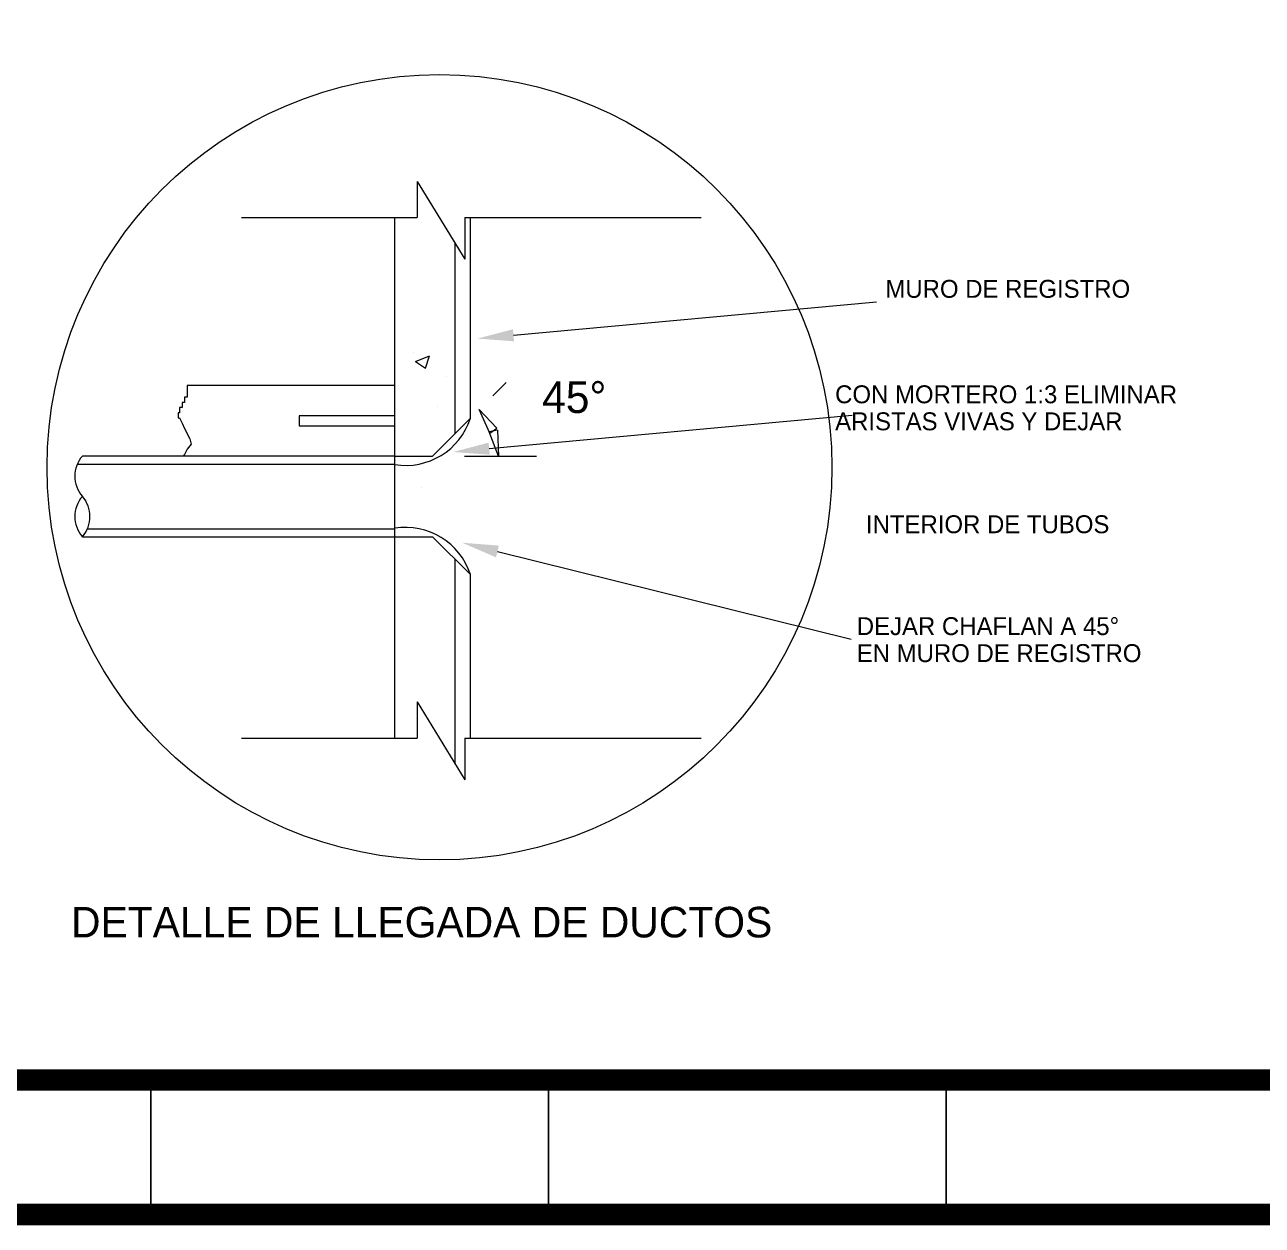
# Model space of a CAD drawing. Header units: centimetres. Extents: x 899 to 15869, y -2964 to 7534.
# Drawn here: x 13950.6 to 14436.8, y 5412.1 to 5883.6 of the extents above; entities that cross this region are included whole.
import ezdxf
from ezdxf.enums import TextEntityAlignment as Align

# ---------------------------------------------------------------- set-up
doc = ezdxf.new("R2010")
doc.units = ezdxf.units.CM
doc.header["$LTSCALE"] = 10
doc.header["$MEASUREMENT"] = 0
doc.layers.get('0').update_dxf_attribs({"linetype": 'CONTINUOUS'})
for name, color, linetype in [('DIM', 7, 'CONTINUOUS'), ('Ductos', 30, 'CONTINUOUS'), ('IND', 7, 'CONTINUOUS'), ('MARCO', 7, 'CONTINUOUS'), ('REGISTRO', 1, 'CONTINUOUS'), ('TEXTOS', 7, 'CONTINUOUS'), ('VARILLAS', 30, 'CONTINUOUS')]:
    doc.layers.add(name, color=color, linetype=linetype)
doc.styles.add('Zurich', font='')
doc.styles.get('Zurich').set_extended_font_data('Zurich Ex BT')

# ---------------------------------------------------------------- blocks, each defined once
blk = doc.blocks.new('_ClosedBlank')
at = {"color": 0, "linetype": 'ByBlock', "lineweight": -2}
for p, q in [((-1, 0.1666666666666667), (0, 0)), ((-1, 0.1666666666666667), (-1, -0.1666666666666667)), ((0, 0), (-1, -0.1666666666666667))]:
    blk.add_line(p, q, dxfattribs=at)
blk = doc.blocks.new('Marco-Reg')
at = {"layer": 'MARCO', "linetype": 'Continuous'}
for p, q in [((14000.07731624774, 5469.167185332697), (14000.07731624774, 5416.352393617139)), ((14156.34077369455, 5469.167185332697), (14156.34077369455, 5416.352393617139)), ((14312.60423114136, 5469.167185332697), (14312.60423114136, 5416.352393617139))]:
    blk.add_line(p, q, dxfattribs=at)
at = {"layer": 'MARCO', "linetype": 'Continuous', "const_width": 8.472746310482176}
blk.add_lwpolyline([(15864.99999999996, 5416.352393617138), (15864.99999999996, 7529.999999999975), (12598.45369922648, 7529.999999999975), (12598.45369922648, 5416.352393617139)], close=True, dxfattribs=at)
at = {"layer": 'MARCO', "linetype": 'Continuous', "const_width": 8.472772340425417}
blk.add_lwpolyline([(15099.29370807506, 5469.167185332697), (12598.45369922648, 5469.167185332697)], dxfattribs=at)

msp = doc.modelspace()

# ---------------------------------------------------------------- linework, layer by layer
at = {"lineweight": 5}
for p, q in [((14123.55058041266, 5807.823468993409), (14123.55058041266, 5791.469102107942)), ((14142.6420489447, 5761.615753761401), (14285.21840585837, 5774.791466488899)), ((14103.28113666231, 5754.973897265797), (14103.28113666231, 5754.973897265797)), ((14104.14830912826, 5751.354649181917), (14109.69408928184, 5753.48347472919)), ((14108.08871168498, 5748.696873687618), (14109.6946870336, 5753.483132215903)), ((14104.14830938572, 5751.354648972851), (14108.08811787886, 5748.697214589525)), ((14116.37724832891, 5745.398136407804), (14116.37724832891, 5745.398136407804)), ((14112.84107962565, 5733.543125702386), (14112.84107962565, 5733.543125702386)), ((14133.09237897106, 5717.084522446205), (14275.66873588523, 5730.260235173703)), ((14013.42449819838, 5714.805498160105), (14012.79512383087, 5714.176549418761)), ((14014.44872328249, 5716.852571970972), (14013.42449819838, 5714.805498160105)), ((14106.31772687487, 5701.936409242967), (14106.31772687487, 5701.936409242967)), ((14114.11731185586, 5682.430882246198), (14114.11731185586, 5682.430882246198)), ((14136.32605178944, 5676.708082385319), (14275.29416537363, 5642.219238341473))]:
    msp.add_line(p, q, dxfattribs=at)
msp.add_circle((14113.55030451535, 5709.782094368736), 154.2034265027558, dxfattribs=at)
for points in [[(14142.42339819918, 5763.981806163107), (14142.86069969022, 5759.249701359758), (14128.44573453508, 5760.303849287909)], [(14132.87372822555, 5719.45057484785), (14133.31102971659, 5714.7184700445), (14118.89606456095, 5715.772617972651)], [(14136.89839361382, 5679.014256045688), (14135.75370996408, 5674.401908724951), (14122.48900982699, 5680.142133333705)]]:
    msp.add_solid(points, dxfattribs=at)
at = {"layer": 'Ductos', "lineweight": 5}
for p, q in [((14134.5214213558, 5737.853014069868), (14139.70918083802, 5743.040773551653)), ((14014.44872328249, 5741.929200336622), (14014.44872328249, 5737.323290716588)), ((14095.99412008585, 5741.898111107458), (14014.44872328249, 5741.898111107458)), ((14012.40026863784, 5733.22914632201), (14011.37604355422, 5733.22914632201)), ((14011.37604355422, 5733.22914632201), (14011.37604355422, 5731.182075738358)), ((14013.42449819838, 5735.27621690566), (14012.40026863784, 5735.27621690566)), ((14012.40026863784, 5735.27621690566), (14012.40026863784, 5733.22914632201)), ((14014.44872328249, 5737.323290716588), (14013.42449819838, 5737.323290716588)), ((14013.42449819838, 5737.323290716588), (14013.42449819838, 5735.27621690566)), ((14011.37604355422, 5731.182075738358), (14010.86392877345, 5731.182075738358)), ((14010.86392877345, 5731.182075738358), (14010.86392877345, 5729.135001927431)), ((14010.86392877345, 5729.135001927431), (14011.37604355422, 5729.135001927431)), ((14011.37604355422, 5729.135001927431), (14012.40026863784, 5727.087931343781)), ((14095.99412008585, 5730.017441812338), (14058.37200065151, 5730.017441812338)), ((14058.37200065151, 5730.017441812338), (14058.37200065151, 5726.057218713944)), ((14110.84495670532, 5714.176549418761), (14125.69579332378, 5729.027386037723)), ((14012.40026863784, 5727.087931343781), (14013.42449819838, 5725.040857532915)), ((14013.42449819838, 5725.040857532915), (14015.47294836611, 5720.94671636555)), ((14058.37200065151, 5726.057218713944), (14095.99412008585, 5726.057218713944)), ((14015.98506314638, 5718.899642554686), (14014.44872328249, 5716.852571970972)), ((14015.47294836611, 5720.94671636555), (14015.98506314638, 5718.899642554686)), ((14095.99412008585, 5714.176549418761), (13973.2272040357, 5714.176549418761)), ((14095.99412008585, 5714.176549418761), (14110.84495670532, 5714.176549418761)), ((14095.99412008585, 5710.842402602332), (13971.15992869191, 5710.842402602332)), ((13975.18519685349, 5685.572435703883), (14095.99412008585, 5685.572435703883)), ((13973.2272040357, 5682.494764631609), (14095.99412008585, 5682.494764631609)), ((14095.99412008585, 5682.494764631609), (14110.84495670532, 5682.494764631609))]:
    msp.add_line(p, q, dxfattribs=at)
for centre, radius, start, end in [((14100.27016752028, 5737.206778786895), 26.70889202608135, 260.7873997336691, 342.1670802289423), ((13982.27914254631, 5706.256103221972), 12.02792828196139, 138.814074834332, 221.185925165668), ((13982.27914254631, 5690.415210828398), 12.02792828196139, 138.814074834332, 221.185925165668), ((13964.17526552508, 5690.415210828398), 12.02792828196139, 318.814074834332, 41.18592516566797)]:
    msp.add_arc(centre, radius, start, end, dxfattribs=at)
at = {"layer": 'IND', "lineweight": 5}
msp.add_line((14123.32627956429, 5714.176549418761), (14151.66513394099, 5714.176549418761), dxfattribs=at)
msp.add_arc((14110.84495670532, 5714.176549418761), 25.84258980473981, 22.2780120519326, 22.72198794808599, dxfattribs=at)
at = {"layer": 'REGISTRO', "lineweight": 5}
for p, q in [((14104.72214023475, 5822.041764191134), (14104.72214023475, 5807.823468993409)), ((14104.72214023475, 5822.041764191134), (14123.55058041266, 5791.469102107942)), ((14035.70280313388, 5807.823468993409), (14104.72214023475, 5807.823468993409)), ((14095.99412008585, 5603.412868743077), (14095.99412008585, 5807.823468993409)), ((14123.55058041266, 5807.823468993409), (14216.43022299262, 5807.823468993409)), ((14104.72214023475, 5617.6311639408), (14104.72214023475, 5603.412868743077)), ((14104.72214023475, 5617.6311639408), (14123.55058041266, 5587.058501857607)), ((14035.70280313388, 5603.412868743077), (14104.72214023475, 5603.412868743077)), ((14123.55058041266, 5603.412868743077), (14123.55058041266, 5587.058501857607)), ((14123.55058041266, 5603.412868743077), (14216.43022299262, 5603.412868743077))]:
    msp.add_line(p, q, dxfattribs=at)
at = {"layer": 'VARILLAS', "lineweight": 5}
for p, q in [((14125.69579332378, 5729.027386037723), (14125.69579332378, 5807.823468993409)), ((14119.75545867659, 5723.087051390101), (14119.75545867659, 5797.631427468866)), ((14110.84495670532, 5682.494764631609), (14125.69579332378, 5667.643928012645)), ((14119.75545867659, 5593.220827218473), (14119.75545867659, 5673.584262660206)), ((14125.69579332378, 5603.412868743077), (14125.69579332378, 5667.643928012645))]:
    msp.add_line(p, q, dxfattribs=at)
msp.add_arc((14100.27016752028, 5659.464535263473), 26.70889202608135, 17.83291977105778, 99.21260026633092, dxfattribs=at)

# ---------------------------------------------------------------- block references
at = {"layer": 'DIM', "lineweight": 5, "yscale": 9.98505828760608, "zscale": 9.98505828759257}
for p, xscale, rotation in [((14129.1184271993, 5732.450019913119), 9.985058287528469, 123.8609939736437), ((14136.68754651001, 5714.176549418761), 9.985058287559541, 281.1390060252427)]:
    msp.add_blockref('_ClosedBlank', p, dxfattribs=dict(at, xscale=xscale, rotation=rotation))
at = {"layer": 'TEXTOS'}
msp.add_blockref('Marco-Reg', (0, 0), dxfattribs=at)

# ---------------------------------------------------------------- texts
at = {"lineweight": 5, "style": 'Zurich'}
for s, height, p in [('MURO DE REGISTRO', 7.035362427512715, (14288.76894209168, 5779.850051362652)), ('CON MORTERO 1:3 ELIMINAR', 7.035362427512715, (14269.01139982744, 5738.428619450018)), ('ARISTAS VIVAS Y DEJAR', 7.035362427512715, (14269.01139982744, 5727.821220268525)), ('INTERIOR DE TUBOS', 7.035362427512715, (14281.12550929219, 5687.40240740462)), ('DEJAR CHAFLAN A 45°', 7.035362427512715, (14277.5213029329, 5647.389114475472)), ('EN MURO DE REGISTRO', 7.035362427512715, (14277.5213029329, 5636.781715293944)), ('DETALLE DE LLEGADA DE DUCTOS', 12, (13968.76886320854, 5531.147086600057))]:
    msp.add_text(s, height=height, dxfattribs=at).set_placement(p, align=Align.MIDDLE_LEFT)
at = {"layer": 'DIM', "lineweight": 5, "insert": (14166.52327683126, 5737.239264745349), "char_height": 12.48132285949071, "attachment_point": 5, "style": 'Zurich'}
msp.add_mtext('\\A1;45°', dxfattribs=at)

doc.saveas('drawing.dxf')
